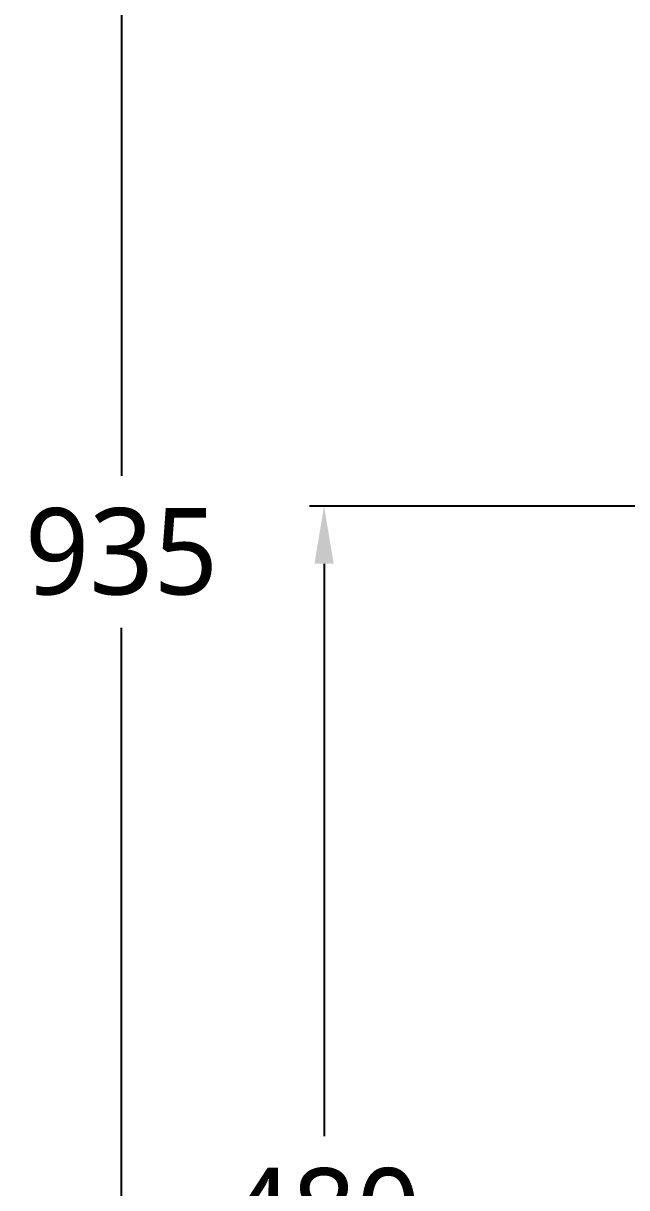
# Model space of a CAD drawing. Extents: x 6016 to 8231, y -443 to 1874.
# Drawn here: x 6015.9 to 6225.2, y 55 to 459 of the extents above; entities that cross this region are included whole.
import ezdxf

# ---------------------------------------------------------------- set-up
doc = ezdxf.new("R2010")
doc.units = 0
doc.header["$LTSCALE"] = 20
doc.header["$MEASUREMENT"] = 0
doc.layers.get('0').update_dxf_attribs({"linetype": 'CONTINUOUS'})
doc.layers.get('DEFPOINTS').update_dxf_attribs({"linetype": 'CONTINUOUS'})
doc.dimstyles.get("Standard").update_dxf_attribs({"dimtxt": 2.7, "dimasz": 2.5, "dimexe": 1.5, "dimexo": 1.5, "dimgap": 1.5, "dimtad": 1, "dimdec": 0, "dimlfac": 10, "dimzin": 0, "dimdsep": 46, "dimtxsty": 'Standard', "dimcen": 0, "dimclrt": 2, "dimadec": 0, "dimazin": 0, "dimtfac": 1, "dimtdec": 0, "dimtmove": 0, "dimatfit": 3, "dimfxl": 0, "dimtolj": 1, "dimtzin": 0, "dimarcsym": 0})

# ---------------------------------------------------------------- blocks, each defined once
blk = doc.blocks.new('*D13')
at = {"color": 3, "lineweight": -2}
for p, q in [((6483.26, 291.52), (6115.25, 291.52)), ((6120.25, 271.52), (6120.25, 72.91)), ((6120.25, -169.59), (6120.25, 20.25)), ((6254.77, -189.59), (6115.25, -189.59))]:
    blk.add_line(p, q, dxfattribs=at)
at = {"color": 3}
for points in [[(6116.91, 271.52), (6123.58, 271.52), (6120.25, 291.52)], [(6116.91, -169.59), (6123.58, -169.59), (6120.25, -189.59)]]:
    blk.add_solid(points, dxfattribs=at)
at = {"layer": 'DEFPOINTS', "color": 0}
for p in [(6120.25, 291.52), (6484.76, 291.52), (6256.27, -189.59)]:
    blk.add_point(p, dxfattribs=at)
at = {"color": 2, "insert": (6120.25, 46.58), "char_height": 30, "attachment_point": 5}
blk.add_mtext('\\A1;{\\fNanumGothic|b0|i0|c0|p50;480}', dxfattribs=at)
blk = doc.blocks.new('*D20')
at = {"color": 3, "lineweight": -2}
for p, q in [((6391.28, 740.82), (6044.98, 740.82)), ((6049.98, 720.82), (6049.98, 301.97)), ((6049.98, -169.59), (6049.98, 249.27)), ((6229.77, -189.59), (6044.98, -189.59))]:
    blk.add_line(p, q, dxfattribs=at)
at = {"color": 3}
for points in [[(6046.65, 720.82), (6053.31, 720.82), (6049.98, 740.82)], [(6046.65, -169.59), (6053.31, -169.59), (6049.98, -189.59)]]:
    blk.add_solid(points, dxfattribs=at)
at = {"layer": 'DEFPOINTS', "color": 0}
for p in [(6392.78, 740.82), (6049.98, -189.59), (6231.27, -189.59)]:
    blk.add_point(p, dxfattribs=at)
at = {"color": 2, "insert": (6049.98, 275.62), "char_height": 30, "attachment_point": 5}
blk.add_mtext('\\A1;{\\fNanumGothic|b0|i0|c0|p50;935}', dxfattribs=at)

msp = doc.modelspace()

# ---------------------------------------------------------------- dimensions: what is measured, and where the dimension line sits
dim = msp.add_linear_dim(base=(6049.98, -189.59), p1=(6392.78, 740.82), p2=(6231.27, -189.59), angle=90, text='{\\fNanumGothic|b0|i0|c0|p50;935}', dimstyle='Standard', override={"dimtxt": 30, "dimasz": 20, "dimexe": 5, "dimgap": 10, "dimtih": 1, "dimtoh": 1, "dimlfac": 1, "dimzin": 12, "dimclrd": 3, "dimclre": 3, "dimazin": 2, "dimarcsym": 1})
dim.commit()
dim.dimension.update_dxf_attribs({"geometry": '*D20', "text_midpoint": (6049.98, 275.62)})
dim = msp.add_linear_dim(base=(6120.25, 291.52), p1=(6256.27, -189.59), p2=(6484.76, 291.52), angle=90, text='{\\fNanumGothic|b0|i0|c0|p50;480}', dimstyle='Standard', override={"dimtxt": 30, "dimasz": 20, "dimexe": 5, "dimgap": 10, "dimtih": 1, "dimtoh": 1, "dimlfac": 1, "dimzin": 12, "dimclrd": 3, "dimclre": 3, "dimazin": 2, "dimarcsym": 1})
dim.commit()
dim.dimension.update_dxf_attribs({"geometry": '*D13', "text_midpoint": (6120.25, 46.58), "dimtype": 160})

doc.saveas('drawing.dxf')
